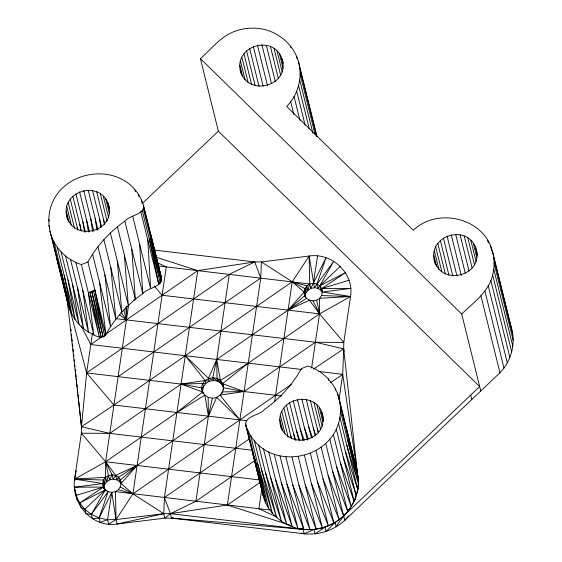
<?xml version="1.0" encoding="UTF-8"?>
<svg xmlns="http://www.w3.org/2000/svg" width="562" height="562" viewBox="0 0 562 562"><rect width="100%" height="100%" fill="white"/><g stroke="black" fill="none" stroke-linecap="round" stroke-linejoin="round"><path stroke-width="0.84" d="M128.719 304.428L105.607 461.753L105.572 477.307L103.886 487.992L102.79 483.552C102.79 472.628 120.598 471.954 121.132 482.962M311.601 368.026L319.553 313.863L319.588 298.31L321.562 295.57L322.37 292.057L321.682 288.559L319.799 285.826L316.996 283.979L313.371 283.262L309.718 283.993L158.617 265.981M357.938 489.137L358.113 484.95M316.996 136.538L298.584 62.136C293.87 44.412 277.712 31.008 259.686 28.592C251.6 27.524 243.325 28.367 235.626 31.043C221.042 35.961 211.53 48.831 200.416 58.659L218.358 131.157L479.667 386.558L343.656 515.923C332.978 526.095 317.734 531.104 303.101 529.355L171.529 518.115L164.842 518.136L117.135 524.009C91.908 528.048 70.931 503.278 74.62 479.091L81.364 433.183L81.476 426.727L86.618 372.922L92.428 333.371M358.17 480.081L343.684 348.883L343.796 342.434L350.54 296.525C354.467 273.364 331.84 252.471 309.121 256.04L261.421 261.92L254.727 261.941L154.143 250.055M106.211 333.828L126.45 319.904L126.773 305.974M75.519 490.043C74.809 496.422 80.169 501.213 80.78 507.381L84.848 509.298L91.367 514.363L99.137 517.946L107.588 519.702L116.039 519.576L163.739 513.696L170.434 513.675L303.101 529.355L304.197 533.795C318.9 535.298 333.877 530.373 344.759 520.363L499.948 372.754C511.139 361.24 515.923 343.867 511.511 328.334L492.474 251.397C484.008 217.937 437.629 206.928 413.309 230.251L286.669 106.478C297.951 95.041 302.869 77.704 298.584 62.136M223.276 390.14C225.762 371.025 195.042 375.936 202.987 393.435M339.048 399.252L342.708 374.32L343.684 348.883L315.387 342.23L116.236 318.696M301.52 528.617L303.101 529.355C285.348 527.367 269.121 514.82 263.669 497.665L245.727 425.167C244.674 415.648 259.777 415.564 264.428 409.48C279.588 398.83 292.359 384.822 301.373 368.623L307.878 366.059C325.117 371.313 338.633 387.141 340.27 405.209L358.212 477.707C359.209 487.725 356.666 497.89 351.257 506.376C346.944 513.457 340.066 519.33 336.146 526.917L335.05 522.477L343.656 515.923L345.201 514.089M480.763 390.997L461.725 314.06C473.485 302.511 488.666 291.994 492.663 274.951C494.602 267.231 494.539 259.082 492.474 251.397M48.824 219.496C50.123 167.898 127.693 155.772 143.549 205.446L161.491 277.944C162.551 287.463 147.448 287.547 142.79 293.631C127.63 304.281 114.866 318.296 105.853 334.488C101.42 340.818 93.425 334.341 88.48 332.093C78.251 325.721 70.629 315.359 67.883 303.606L49.941 231.108L49.013 225.411L48.824 219.496L49.245 221.203M245.727 425.167C263.452 477.869 345.124 460.383 340.27 405.209M435.508 264.562C423.643 234.93 471.392 221.14 476.948 252.394M118.111 376.645L260.747 278.05L254.727 261.941L197.768 270.603L164.413 497.567L163.739 513.696L164.842 518.136L170.434 513.675L227.392 505.013L260.747 278.05L261.421 261.92L292.233 281.766L306.852 285.861L305.159 296.546L304.063 292.114L304.878 288.601L306.852 285.861L309.718 283.993L309.121 256.04L292.233 281.766L113.938 405.012L81.476 426.727L81.841 428.209M67.932 220.332C56.095 190.651 103.956 176.981 109.4 208.298M281.562 429.136C269.346 396.351 323.199 386.396 323.417 421.352M322.995 419.652C323.017 443.91 284.892 448.132 280.298 424.022M241.562 74.879C229.837 45.185 277.74 31.718 283.065 63.021M270.8 510.141L115.442 491.617L111.789 492.354L107.588 519.702L108.684 524.142L116.039 519.576L132.927 493.843L166.275 266.88L156.798 262.461M316.02 450.612L333.961 523.11L324.899 527.142L313.961 529.46L304.197 533.795L171.529 518.115L170.434 513.675L195.906 501.29L208.411 416.175L212.401 398.191C218.084 398.058 223.086 393.533 223.353 387.78L244.07 391.531L281.52 395.957M254.727 261.941L229.254 274.326L216.749 359.434L212.759 377.425L213.49 380.383L217.754 381.226L221.056 383.403L223.269 386.614L222.538 383.656L248.235 363.157L319.553 313.863L350.54 296.525L322.37 292.057L350.793 288.376L321.682 288.559L320.895 290.266L322.307 292.31M261.787 488.961L258.885 508.729L277.045 517.202M274.678 401.268L292.233 281.766L304.878 288.601L305.974 293.041L307.948 290.301L309.718 283.993L310.821 288.432L307.948 290.301L306.852 285.861M309.121 256.04L314.467 287.695L333.793 261.253L319.799 285.826L320.895 290.266L318.092 288.411L314.467 287.695L310.821 288.432L313.371 283.262L317.572 255.914M76.221 470.626L74.62 479.091L74.985 480.566M120.282 487.015L132.927 493.843L163.739 513.696L117.135 524.009L116.039 519.576L115.442 491.617C119.839 489.734 122.2 484.493 120.401 480.004L137.093 465.477L208.411 416.175L216.693 397.327L239.904 419.898L220.072 395.128L244.07 391.531L315.387 342.23L343.796 342.434L319.553 313.863L309.444 300.192L306.641 298.345L304.759 295.612L304.063 292.114L292.233 281.766M49.941 231.108C53.523 246.851 66.063 259.806 81.406 264.562L87.911 261.99C96.924 245.798 109.688 231.783 124.848 221.133C129.506 215.049 144.61 214.965 143.549 205.446M355.093 499.66L357.79 489.621L339.848 417.123M357.713 489.066L358.099 487.479M221.997 393.449L222.39 391.904L244.07 391.531L222.538 383.656L223.395 387.59M251.902 450.183L109.773 433.386L81.364 433.183L105.607 461.753L108.445 475.438L106.675 481.746L104.701 484.486L103.598 480.046L74.62 479.091L105.607 461.753L176.918 412.459L204.835 395.17L208.137 397.348L212.401 398.191M351.257 506.376L355.549 497.995M120.401 480.004L119.622 481.711L121.034 483.756M259.651 479.962L105.607 461.753L112.091 474.707L109.541 479.878L106.675 481.746L105.572 477.307L74.62 479.091L102.79 483.552L103.865 488.322M106.225 491.188L105.361 489.79L91.367 514.363L92.47 518.803L99.137 517.946L108.164 491.638L91.367 514.363L85.944 513.738L84.848 509.298L77.177 499.843L74.367 487.233L102.79 483.552C102.811 488.413 107.005 492.298 111.789 492.354L99.137 517.946L100.24 522.386L107.588 519.702M313.371 283.262L326.023 257.67L316.996 283.979L318.092 288.411L319.799 285.826L340.312 266.311M291.249 384.408L132.927 493.843L121.097 483.503L137.093 465.477L118.519 477.271L116.812 479.857L113.194 479.14L109.541 479.878L108.445 475.438M159.594 282.897L158.744 284.182L140.802 211.684M99.551 282.335L105.853 334.488L103.064 336.919L93.735 291.516L104.722 335.9L94.866 290.104L92.077 292.535L88.36 292.669L93.812 334.938L75.87 262.44M350.576 507.711L347.26 511.645L347.702 511.582L329.761 439.084M348.482 515.937L344.759 520.363L325.714 443.425M68.135 302.834L86.618 372.922L181.09 384.085L201.807 387.836L203.5 386.67L205.818 383.446L209.197 381.247L208.467 378.289L216.749 359.434L288.067 310.14L304.063 292.114L305.138 296.877M150.742 235.302L161.301 281.527L158.744 284.182L149.232 238.724M335.05 522.477L326.002 531.582L324.899 527.142L315.064 533.9L313.961 529.46L303.824 529.432L286.95 484.065M142.172 203.62L218.358 131.157M84.848 509.298L105.361 489.79L79.685 502.941L103.478 487.057L104.476 489.446M81.118 325.862L90.791 344.548L101.153 337.312L92.077 292.535L94.866 290.104L88.36 292.669M321.562 295.57L350.54 296.525L319.588 298.31L316.715 300.178L313.069 300.909L309.444 300.192L288.067 310.14L304.759 295.612L305.419 297.207M176.918 412.459L202.622 391.96L201.807 387.836M119.432 314.657L126.45 319.904L197.768 270.603L156.166 257.227M229.254 274.326L86.618 372.922L113.938 405.012L246.711 420.706M249.282 438.901L164.413 497.567L170.434 513.675M330.582 382.701L342.708 374.32L358.254 478.662M195.906 501.29L255.099 460.369M260.199 482.337L227.392 505.013L290.624 525.344M313.385 369.157L343.684 348.883L343.993 351.503M322.595 292.254L321.682 288.559L345.475 272.668L319.799 285.826M288.067 310.14L306.641 298.345M248.235 363.157L220.318 380.446L221.056 383.403L217.023 378.268L216.749 359.434L220.318 380.446L223.269 386.614M81.406 264.562L99.348 337.06L90.166 292.921L94.866 290.104M104.504 335.296L105.853 334.488L87.911 261.99M133.812 300.045L135.33 299.265L131.803 249.247M137.093 465.477L115.716 475.417L113.194 479.14L112.091 474.707M321.682 288.559L349.086 280.213M76.074 495.403L103.478 487.057L103.844 488.54M171.529 518.115L173.258 517.848M208.137 397.348L208.411 416.175L204.835 395.17L202.622 391.96L181.09 384.085L205.818 383.446L205.088 380.488L185.256 355.718L208.467 378.289L213.49 380.383L209.197 381.247L205.088 380.488L181.09 384.085L109.773 433.386L81.476 426.727L66.955 297.909M74.367 487.233L103.478 487.057M356.139 495.543L338.429 423.067M316.715 300.178L319.553 313.863L162.109 295.254L154.136 285.889M90.791 344.548L301.857 369.494M318.879 371.503L342.708 374.32M118.308 489.755L132.927 493.843M300.607 528.554L303.101 529.355M301.703 532.994L304.197 533.795M212.759 377.425L217.754 381.226L217.023 378.268M200.416 58.659L461.725 314.06M105.607 461.753L115.716 475.417L116.812 479.857L119.622 481.711L118.519 477.271M120.963 312.219L126.45 319.904L125.965 307.035M313.069 300.909L319.553 313.863M311.39 483.517L328.349 525.856L310.407 453.358M317.361 481.472L333.961 523.11M305.208 484.802L322.377 527.901L304.435 455.403M160.584 275.64L161.491 277.944L155.491 255.176M322.981 478.726L339.097 519.759L321.155 447.268M298.97 485.301L316.195 529.186L298.253 456.688M354.032 500.953L354.165 501.297L336.224 428.799M328.117 475.375L343.656 515.923M292.837 485.041L309.957 529.692L292.015 457.194M332.676 471.539L347.702 511.582M336.715 467.191L351.243 506.678L333.301 434.18M281.246 482.4L297.937 528.456L279.995 455.958M340.263 462.287L354.165 501.297M510.64 325.89L511.511 328.334M275.682 479.99L292.226 526.784L274.284 454.286M304.344 427.506L308.341 438.894M300.185 428.785L304.183 440.172M296.497 430.745L299.883 440.538M308.77 427.057L312.472 437.84M343.185 456.913L356.371 495.565M270.406 476.857L286.662 524.374L268.72 451.876M293.434 433.183L295.914 440.58M313.175 427.485L315.647 434.953M265.566 473.056L281.386 521.241L263.452 448.743M290.863 436.105L291.678 438.592M345.384 451.181L357.79 489.621M434.25 259.489C439.589 285.967 482.07 277.157 476.534 250.708M317.291 428.736L318.338 432.045M261.295 468.673L276.553 517.44L258.611 444.942M66.667 215.218C71.901 241.723 114.416 233.054 108.979 206.591M240.304 69.8C245.439 96.334 287.983 87.812 282.651 61.328M346.803 445.237L358.394 483.622L340.46 411.124M350.442 445.554L357.277 472.01L339.336 399.512M257.691 463.826L272.282 513.057L254.34 440.559M347.414 439.231L358.212 477.707M254.811 458.648L268.671 508.21L250.729 435.712M357.249 473.626L358.142 477.005M252.682 453.281L265.791 503.032L247.849 430.534M152.604 244.21L153.271 246.739M153.714 248.425L155.049 253.49M58.553 264.744L67.883 303.606L67.019 298.612L67.686 301.141M123.816 309.817L126.45 319.904M347.225 433.316L357.277 472.01M56.895 259.215L62.579 281.091M63.021 282.77L64.328 287.814M64.763 289.5L65.424 292.022M493.71 257.333L512.755 334.264M490.443 245.685L491.701 250.764M494.138 263.332L513.176 340.27M487.683 240.339L488.315 242.875M493.773 269.247L512.811 346.185M492.663 274.951L511.708 351.889M490.844 280.487L509.882 357.425M488.259 285.91L507.296 362.848M475.269 246.725L477.363 255.176M473.295 243.22L476.85 257.586M484.929 291.067L503.966 368.005M470.816 240.318L476.049 261.449M467.823 237.909L474.518 264.962M480.91 295.823L499.948 372.754M464.198 235.984L472.15 268.109M460.074 234.74L469.073 271.095M455.663 234.333L465.287 273.223M451.244 234.797L461.29 275.38M447.085 236.096L456.92 275.83M443.411 238.063L452.824 276.111M440.355 240.508L448.933 275.176M437.798 243.444L445.329 273.884M435.733 246.978L441.795 271.495M470.71 395.079L471.806 399.519M434.363 250.975L438.964 269.577M433.85 255.232L436.569 266.226M299.771 68.079L316.722 136.559M296.596 56.411L297.228 58.947M300.15 74.079L315.219 134.95M299.736 79.994L312.922 133.257M290.519 46.14L290.94 47.833M298.591 85.691L309.262 128.81M296.722 91.22L305.096 125.038M294.095 96.622L299.953 120.296M281.422 57.338L282.883 63.253M279.476 53.811L283.03 68.185M290.73 101.757L293.863 114.437M277.017 50.896L282.25 72.034M274.045 48.465L280.74 75.519M270.434 46.513L278.387 78.645M266.318 45.241L275.317 81.602M261.913 44.798L271.537 83.689M257.494 45.234L267.533 85.817M253.322 46.498L263.156 86.239M337.685 393.99L344.639 422.104M344.85 422.94L346.712 430.478M347.126 432.15L348.37 437.18M348.784 438.852L350.028 443.875M335.261 388.595L335.683 390.295M249.633 48.444L259.047 86.492M328.215 378.753L328.637 380.453M246.556 50.868L255.134 85.529M243.978 53.783L251.509 84.223M241.885 57.303L248.158 82.663M240.487 61.293L245.088 79.895M239.939 65.55L242.658 76.537M321.366 411.405L323.473 419.926M319.406 407.893L322.778 421.521M316.94 404.984L322.209 426.277M313.954 402.568L320.698 429.825M310.336 400.629L318.331 432.93M306.22 399.371L315.247 435.859M301.808 398.943L311.46 437.938M297.389 399.399L307.456 440.067M293.224 400.678L303.087 440.51M289.542 402.631L298.78 439.955M286.472 405.069L295.092 439.877M283.908 407.991L291.488 438.613M281.829 411.517L288.151 437.074M280.445 415.515L284.871 433.4M279.918 419.772L282.658 430.843M281.548 428.012L281.969 429.719M285.882 456.934L303.824 529.432M245.489 423.425L263.227 495.087L261.478 487.359M202.763 383.713L203.5 386.67L202.545 390.794L203.03 393.267M143.788 207.188L161.73 279.686L150.511 233.553M141.427 200.079L142.27 203.486M143.359 209.029L161.301 281.527M138.547 194.902L138.969 196.602M142.277 210.617L160.219 283.108L150.314 237.143M134.936 190.054L135.358 191.754M132.681 216.096L150.616 288.594L147.757 239.791M124.848 221.133L142.79 293.631L139.636 244.203M117.388 226.767L135.33 299.265M107.735 202.601L109.211 208.565M105.775 199.088L109.358 213.574M103.31 196.18L108.578 217.48M110.377 232.949L128.319 305.447L124.35 254.874M100.324 193.764L107.068 221.021M96.706 191.825L104.701 224.126M92.582 190.567L101.617 227.055M103.872 239.63L121.806 312.128L117.332 261.056M88.178 190.139L98.034 229.977M97.928 246.739L115.87 319.237L110.826 267.737M83.759 190.595L93.826 231.27M79.593 191.874L89.449 231.706M92.597 254.221L110.538 326.719L104.883 274.853M75.912 193.827L85.354 231.994M72.842 196.264L81.455 231.073M70.278 199.187L77.851 229.816M92.077 292.535L103.064 336.919M68.199 202.713L74.521 228.27M90.166 292.921L101.153 337.312M66.815 206.711L71.451 225.453M66.281 210.968L69.021 222.039M70.538 259.595L88.48 332.093L82.825 290.547M65.557 256.047L83.499 328.545L77.493 287.702M61.068 251.867L79.01 324.365L72.512 284.161M57.191 247.154L75.132 319.652L68.03 279.981M54.022 242.025L71.957 314.523L64.152 275.268M49.013 225.411L49.646 227.968M58.041 261.899L58.659 264.414M59.698 268.601L60.317 271.109M67.019 298.612L67.749 301.569M51.599 236.63L69.54 309.128L60.977 270.139M81.364 433.183L81.729 434.658M252.45 451.539L263.669 497.665L263.43 495.923M346.297 427.626L355.627 466.488M77.233 227.301L77.711 229.865M79.797 224.378L80.872 230.399M82.867 221.941L84.595 232.155M103.661 219.939L104.349 224.252M86.548 219.981L88.445 232.001M111.789 492.354L116.039 519.576M99.544 218.681L100.83 227.301M90.714 218.702L92.646 231.628M95.133 218.253L96.903 230.322M70.938 329.177L71.128 330.92M71.507 334.404L71.69 336.146M71.978 338.76L72.259 341.373M72.54 343.986L72.821 346.599M73.102 349.213L73.383 351.826M73.671 354.439L73.854 356.182M74.233 359.666L74.423 361.408M74.795 364.893L74.985 366.628M75.266 369.241L75.547 371.854M75.737 373.597L76.116 377.081M76.299 378.823L76.678 382.308M76.868 384.05L77.24 387.534M77.43 389.276L77.809 392.761M77.992 394.503L78.371 397.987M78.561 399.73L81.476 426.727M304.878 288.601L305.159 296.546M103.598 480.046L103.886 487.992"/></g></svg>
